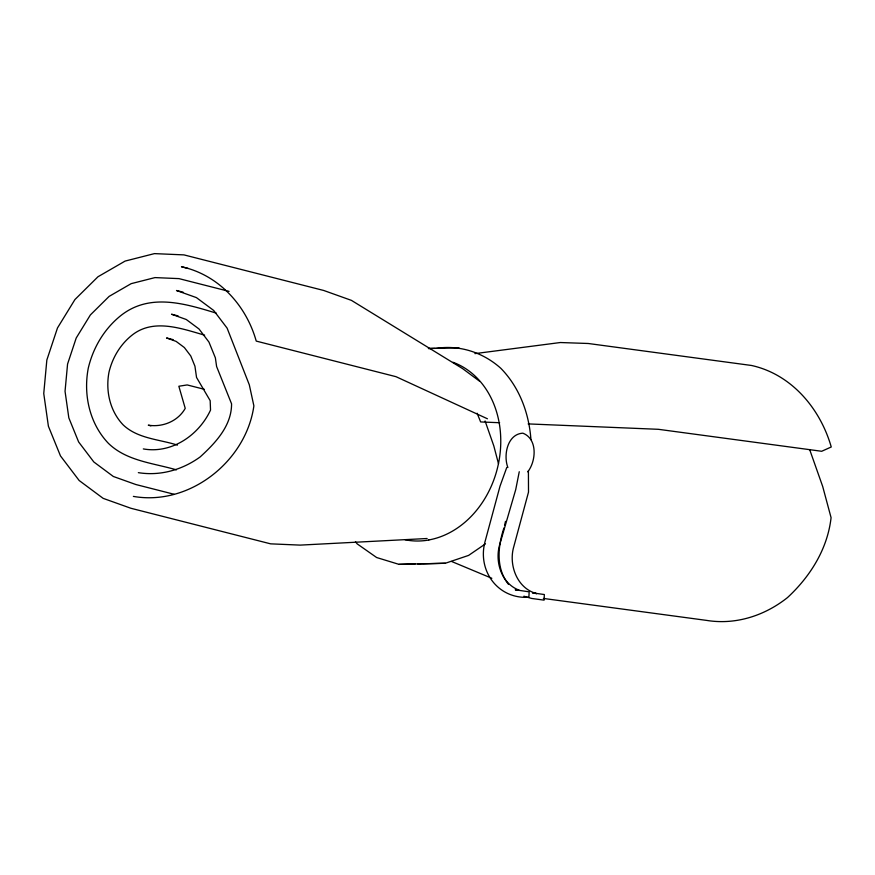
<?xml version="1.0" encoding="UTF-8"?>
<svg xmlns="http://www.w3.org/2000/svg" width="875" height="875" viewBox="0 0 875 875"><rect width="100%" height="100%" fill="white"/><g stroke="black" fill="none" stroke-linecap="round" stroke-linejoin="round"><path stroke-width="1.31" d="M519.258 471.723L515.714 489.639L499.931 543.856C494.441 561.072 501.178 583.548 519.17 590.188M503.967 527.909C497.853 546.098 495.655 568.367 508.473 584.336M504.58 525.284L505.498 521.369M506.756 467.502L500.019 486.161L485.286 540.75C476.777 569.931 497.448 599.353 528.905 597.253L529.145 591.828L515.222 589.783L517.748 590.264M527.745 471.866C536.222 461.092 537.786 438.9 522.867 433.18C507.336 434.033 503.202 455.339 507.872 467.512M485.472 543.845L468.606 555.406L445.331 563.259L422.625 563.839M474.917 353.62L560.306 342.53L588.241 343.492L751.527 365.477C791.602 374.314 820.291 408.658 831.25 446.983L821.68 451.281L658.405 429.308L528.139 423.905M427.131 538.508L300.158 545.114L270.637 543.845L130.889 508.266L103.173 498.367L79.155 480.506L60.473 455.908L48.398 426.234L43.75 393.531L46.845 360.008L57.488 327.95L74.933 299.545L98 276.741L125.114 261.078L154.438 253.619L183.958 254.887L323.706 290.467L351.422 300.366L462.7 368.681L479.369 381.073M428.652 348.48L435.334 348.305M436.242 348.359C459.747 344.728 483.273 352.548 500.861 368.342C519.542 387.483 529.003 413.208 530.939 439.6M355.469 541.723L357.088 543.802L376.644 557.528L399 564.364L415.034 563.948M417.703 563.883L421.706 563.784M428.367 348.534L458.948 347.78M399 564.364L445.331 563.259M499.636 422.723L480.637 421.936L477.105 413.23M143.314 448.919C171.653 453.972 198.877 435.236 210.536 410.08L210.175 400.652L196.547 377.464L194.939 366.209L190.783 355.994L184.352 347.528L176.094 341.381L166.556 337.969L173.141 339.653M138.348 472.653C160.267 476.208 182.295 469.875 200.145 456.947C215.425 442.969 231.656 425.895 231.569 403.834L216.606 366.527L215.37 357.842L208.95 342.07L199.019 328.989L186.255 319.495L171.522 314.234L178.117 315.908M133.372 496.398C189.503 506.253 246.127 461.267 253.881 405.869L249.309 384.814L227.117 328.136L213.686 310.45L196.416 297.609L176.498 290.5L183.094 292.173M543.386 598.434L706.661 620.408C735.722 625.111 764.695 615.705 787.489 597.581C810.283 576.483 827.542 548.986 831.075 517.672L822.697 486.489L809.659 449.564M536.495 593.633L532.503 592.878L544.337 594.53L544.086 600.141L531.694 598.456L523.884 596.214M188.059 268.439L181.464 266.755C218.466 274.695 246.258 305.364 256.233 341.097L395.981 376.677L487.441 418.786M229.086 291.386L178.981 278.622L154.995 277.594L131.173 283.653L109.134 296.384L90.388 314.923L76.213 338.002L67.572 364.044L65.045 391.289L68.83 417.867L78.641 441.973L93.822 461.967L113.334 476.481L135.855 484.531L174.092 494.266M216.202 313.108C184.231 303.373 149.144 292.677 120.269 316.028C104.027 329.284 93.122 347.769 88.287 368.091C83.191 394.669 89.491 423.566 108.489 443.428C126.755 461.103 153.18 463.028 176.422 469.853M204.641 335.169C181.136 328.464 152.906 317.931 131.403 335.672C120.028 344.958 112.394 357.897 109.003 372.127C105.438 390.742 109.856 410.977 123.156 424.889C137.802 438.758 159.152 439.261 177.439 445.102M204.323 389.298L187.184 384.934L178.85 386.247L185.227 408.363C178.008 421.236 162.597 427.503 148.291 425.184L150.927 425.852M536.637 593.6C516.994 588.459 508.331 564.78 513.833 546.514L528.511 492.089L528.413 470.794M451.62 561.477L491.838 578.277M485.078 420.952L493.828 445.966L498.498 463.761M452.977 362.272A91.23 74.747 -76.9 0 1 500.653 436.188A92.498 75.786 -76.9 0 1 428.827 539.952M428.827 540.006A91.23 74.747 -76.9 0 1 405.136 539.777"/></g></svg>
